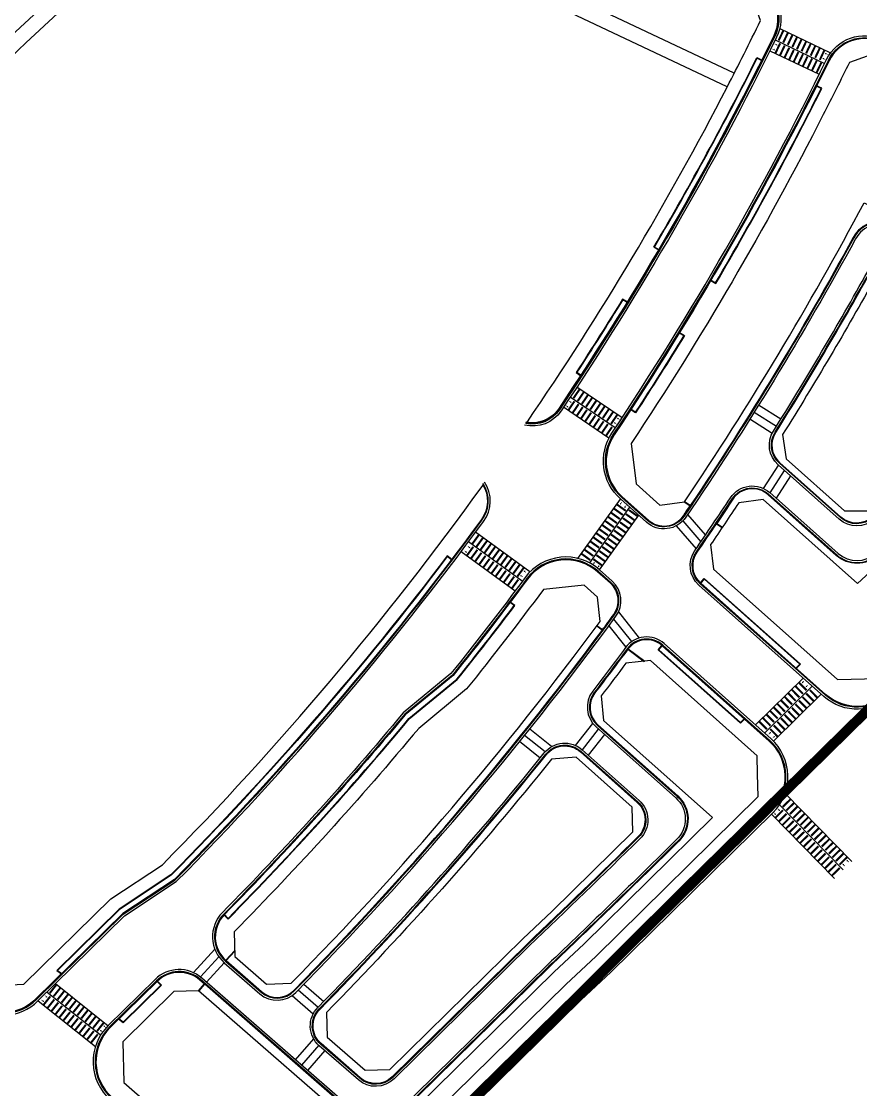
# Model space of a CAD drawing. Header units: millimetres. Extents: x 235041 to 237168, y 422741 to 424190.
# Drawn here: x 236057.5 to 236264.9, y 423559.2 to 423823.2 of the extents above; entities that cross this region are included whole.
import ezdxf

# ---------------------------------------------------------------- set-up
doc = ezdxf.new("R2010")
doc.units = ezdxf.units.MM
doc.linetypes.add('DASHED2', pattern=[0.375, 0.25, -0.125])
doc.linetypes.add('PHANTOM2', pattern=[1.25, 0.625, -0.125, 0.125, -0.125, 0.125, -0.125])
for name, color, linetype in [('0_210818_탑립전민지구 구역계(최종)', 1, 'PHANTOM2'), ('@@노면표시_11.횡단보도(W6.0_백색)', 7, 'Continuous'), ('@@보도선', 7, 'Continuous'), ('@@횡단보도라인', 7, 'Continuous')]:
    doc.layers.add(name, color=color, linetype=linetype)
doc.layers.add('_낮춤(200x250)_직선', color=7, linetype='Continuous', lineweight=13)

# ---------------------------------------------------------------- blocks, each defined once
blk = doc.blocks.new('계획선 검토')
at = {"layer": '@@보도선', "color": 8}
for points in [[(235866.68, 424117.2, -0.24565), (235878.26, 424117.49), (235937.57, 424088.34), (235971.45, 424071.62), (235989.34, 424063.58), (236027.12, 424045.14), (236065.03, 424026.42), (236068.14, 424025.1), (236079.5, 424019.84), (236081.88, 424018.74, -0.409289), (236085.09, 424010.21), (236075.15, 423987.78, 0.428203), (236079.03, 423978.42), (236232.24, 423919.1), (236238.22, 423917.06, -0.433871), (236242.12, 423908.4), (236218.01, 423850.77, 0.401043), (236221.48, 423841.74), (236239.21, 423833.36, -0.418541), (236244.16, 423819.24, -0.033623), (236190.9, 423726.93, -0.31349), (236181.86, 423723.4, -0.306906)], [(235867.22, 424116.92, -0.238227), (235878.04, 424117.04), (235937.35, 424087.89), (235971.24, 424071.17), (235989.12, 424063.12), (236026.9, 424044.69), (236064.82, 424025.97), (236067.94, 424024.65), (236079.29, 424019.39), (236081.67, 424018.29, -0.409289), (236084.63, 424010.41), (236074.7, 423987.98, 0.428203), (236078.85, 423977.95), (236232.07, 423918.63), (236238.06, 423916.58, -0.433871), (236241.66, 423908.59), (236217.55, 423850.96, 0.401043), (236221.26, 423841.28), (236239, 423832.9, -0.418541), (236243.71, 423819.46, -0.033623), (236190.48, 423727.21, -0.306906), (236182.16, 423723.84)], [(236182.41, 423724, 0.030678), (236231.93, 423806.93, 0.005831), (236240.18, 423823.35), (236237.48, 423830.99), (236211.71, 423843.17), (236239.11, 423908.67), (236236.72, 423914.28), (236219.05, 423921.12), (236099.84, 423967.27), (236068.32, 423979.47), (236079.07, 424003.73), (236081.15, 424008.44), (236079, 424014.14), (236077.24, 424014.96), (236065.96, 424020.18), (236062.79, 424021.53), (236024.75, 424040.31), (235987.05, 424058.7), (235969.16, 424066.75), (235935.2, 424083.52), (235872.89, 424114.14), (235867.57, 424116.88)], [(236409.26, 423786.28), (236336.02, 423714.27), (236328.71, 423707.44), (236314.62, 423693.59), (236301.82, 423685.21), (236272.9, 423656.77, -0.394981), (236255.82, 423656.35), (236224.97, 423683.84, -0.378065), (236223.94, 423692.38, 0.004694), (236232.76, 423705.45, -0.456972), (236242.5, 423706.72), (236259.36, 423691.7, 0.385544), (236268.75, 423691.78), (236320.61, 423739.53, 0.096626), (236334.96, 423759.04), (236345.98, 423782.36, 0.414214), (236342.64, 423791.68), (236307.09, 423808.48, -0.410123), (236303.95, 423817.05, 0.013895), (236322.29, 423860.47, 0.416043)], [(236408.94, 423786.66), (236335.67, 423714.63), (236328.36, 423707.8), (236314.31, 423693.98), (236301.51, 423685.6), (236272.54, 423657.13, -0.394981), (236256.15, 423656.73), (236225.3, 423684.21, -0.378065), (236224.35, 423692.09, 0.004694), (236233.17, 423705.18, -0.456972), (236242.17, 423706.35), (236259.02, 423691.33, 0.385544), (236269.09, 423691.41), (236320.95, 423739.16, 0.096626), (236335.41, 423758.83), (236346.43, 423782.15, 0.414214), (236342.85, 423792.14), (236307.31, 423808.93, -0.410123), (236304.41, 423816.84, 0.013895), (236322.76, 423860.29, 0.416043)], [(236272.4, 423657.27, -0.394981), (236256.28, 423656.87), (236225.43, 423684.36, -0.378065), (236224.51, 423691.98, 0.002563), (236229.36, 423699.1), (236229.2, 423699.22)], [(236322.22, 423737.78), (236264.12, 423684.28), (236240.85, 423705.01), (236234.79, 423704.21, -0.003697), (236227.85, 423693.87), (236228.58, 423687.82), (236248.7, 423669.9), (236259.21, 423660.53), (236269.3, 423660.78)], [(236294.19, 423879.5), (236318.51, 423870.19, -0.416043), (236322.92, 423860.22, -0.013895), (236304.57, 423816.77, 0.410123), (236307.38, 423809.09), (236342.93, 423792.3, -0.414214), (236346.59, 423782.07), (236335.57, 423758.75, -0.096626), (236321.07, 423739.03), (236269.21, 423691.28, -0.385544), (236258.9, 423691.2), (236242.05, 423706.21, 0.456972), (236233.32, 423705.08, -0.002131), (236229.35, 423699.11, -0.002131)], [(235952, 423639.09), (235955.76, 423687.23, -0.145274), (235966.75, 423715.86), (235999.44, 423758.41, -0.041799), (236056.06, 423820.6), (236096.56, 423858.23, -0.274452), (236120.39, 423863.38, -0.029653), (236128.08, 423860.29), (236233.6, 423810.44)], [(235955.66, 423637.68), (235959.51, 423686.94, -0.145274), (235969.73, 423713.57), (236002.42, 423756.12, -0.041799), (236058.62, 423817.84), (236099.12, 423855.47, -0.274452), (236119.2, 423859.81, -0.029653), (236126.47, 423856.89), (236231.88, 423807.09)], [(236239, 423832.9), (236238.92, 423832.72, -0.418541), (236243.53, 423819.55, -0.033623), (236190.32, 423727.32, -0.306906), (236182.2, 423724.04), (236182.16, 423723.84)], [(236270.2, 423818.17), (236270.11, 423817.98), (236270.11, 423817.98, 0.410081), (236257.13, 423813.43, -0.03303), (236204.04, 423721.04, 0.37371), (236206.01, 423705.69), (236212.46, 423699.94, 0.453304), (236221.12, 423701.01, 0.000907), (236222.81, 423703.52), (236222.98, 423703.4)], [(236270.12, 423818), (236334.15, 423787.75, -0.414214), (236336.92, 423780.01), (236328.47, 423762.11, -0.039762), (236324.04, 423754.38, -0.368384), (236316.75, 423752.41), (236273.11, 423773.03, 0.3973), (236263.09, 423769.76, -0.023286), (236222.83, 423703.5, -0.023286)], [(236215.04, 423766.65), (236213.81, 423767.37, 0.016855), (236239.29, 423814.21), (236240.58, 423813.6)], [(236215.1, 423766.75), (236213.98, 423767.41, 0.01678), (236239.35, 423814.05), (236240.53, 423813.49)], [(236227.91, 423759.15), (236229.14, 423758.43, 0.016961), (236255.34, 423806.63), (236254.05, 423807.23)], [(236227.97, 423759.25), (236229.09, 423758.59, 0.016886), (236255.18, 423806.57), (236254, 423807.13)], [(236207.31, 423753.79), (236206.1, 423754.54, -0.006776), (236194.63, 423736.42), (236195.8, 423735.62)], [(236207.25, 423753.69), (236206.14, 423754.37, -0.006701), (236194.79, 423736.45), (236195.87, 423735.72)], [(236220.18, 423746.29), (236221.39, 423745.55, -0.007003), (236209.27, 423726.4), (236208.1, 423727.21)], [(236220.12, 423746.19), (236221.23, 423745.51, -0.006928), (236209.24, 423726.57), (236208.17, 423727.31)], [(235991.3, 423621.51, 0.367152), (235994.33, 423613.67, -0.042679), (236045.08, 423580.2, 0.377884), (236061.59, 423581.1), (236083, 423602.15), (236095.78, 423610.6, 0.036932), (236171.74, 423699.62, 0.31349), (236171.99, 423709.33, 0.306906)], [(235991.74, 423621.28, 0.363669), (235994.57, 423614.11, -0.042679), (236045.39, 423580.59, 0.377884), (236061.24, 423581.46), (236082.69, 423602.54), (236095.46, 423610.99, 0.036916), (236171.34, 423699.92, 0.306906), (236171.67, 423708.89)], [(236171.67, 423708.89), (236171.5, 423708.78, -0.306906), (236171.18, 423700.04, -0.036909), (236095.33, 423611.15), (236082.56, 423602.69), (236061.1, 423581.6, -0.377884), (236045.52, 423580.75, 0.042679), (235994.67, 423614.28, -0.363669), (235991.93, 423621.22), (235991.74, 423621.28)], [(235991.89, 423621.07, -0.046279), (236048.04, 423584.72), (236058.12, 423585.23), (236079.6, 423606.35), (236092.35, 423614.78, 0.039032), (236171.61, 423708.6)], [(236163.87, 423690.23), (236162.73, 423691.07, -0.032992), (236094.43, 423612.25), (236081.66, 423603.8), (236066.26, 423588.66), (236067.38, 423587.77)], [(236163.8, 423690.13), (236162.75, 423690.9, -0.032959), (236094.5, 423612.16), (236081.74, 423603.71), (236066.44, 423588.67), (236067.47, 423587.85)], [(236201.2, 423672.59), (236201.04, 423672.71, 0.001442), (236203.89, 423676.58, 0.386456), (236203.07, 423684.33), (236199.92, 423687.14, 0.440503), (236182.6, 423685.36, -0.009296), (236164.18, 423661.51), (236152.38, 423651.81, -0.020635), (236107.66, 423602.43, 0.431718), (236108.09, 423591.08), (236108.09, 423591.08), (236107.96, 423590.93)], [(236107.58, 423602.34), (236108.59, 423601.35, 0.020631), (236153.38, 423650.8), (236165.2, 423660.51, 0.007159), (236179.49, 423678.85), (236178.34, 423679.68)], [(236107.66, 423602.43), (236108.59, 423601.52, 0.020597), (236153.3, 423650.88), (236165.11, 423660.59, 0.007118), (236179.32, 423678.82), (236178.27, 423679.59)], [(236108.08, 423591.07), (236116.86, 423583.41, 0.396467), (236124.83, 423583.7, 0.035218), (236201.05, 423672.69, 0.035218)], [(236140.7, 423553.06), (236102.09, 423586.76, 0.392073), (236090.54, 423586.42), (236078.96, 423575.03, 0.436706), (236079.5, 423556.7)], [(236149.88, 423536.18), (236195.86, 423581.38), (236203.16, 423588.21), (236243.24, 423627.61, 0.433711), (236242.79, 423645.86), (236216.37, 423669.4, 0.440803), (236206.82, 423668.42, -0.004015), (236198.7, 423657.65, 0.392742), (236199.54, 423648.84), (236219.25, 423631.27, -0.433074), (236219.52, 423621.06, -0.004347), (236187.54, 423590.04), (236150.21, 423553.34, -0.392072)], [(236140.37, 423552.68), (236101.76, 423586.39, 0.392073), (236090.89, 423586.07), (236079.31, 423574.68, 0.436706), (236079.83, 423557.08)], [(236149.53, 423536.54), (236195.51, 423581.74), (236202.82, 423588.57), (236242.89, 423627.97, 0.433711), (236242.46, 423645.49), (236216.03, 423669.03, 0.440803), (236207.22, 423668.12, -0.004015), (236199.1, 423657.34, 0.392742), (236199.87, 423649.21), (236219.59, 423631.64, -0.433074), (236219.87, 423620.71, -0.004346), (236187.89, 423589.68), (236150.56, 423552.98, -0.392072)], [(236102.93, 423585.37), (236102.79, 423585.22), (236101.63, 423586.24, 0.392073), (236091.03, 423585.92), (236079.45, 423574.54, 0.436706), (236079.96, 423557.23)], [(236149.39, 423536.68), (236195.37, 423581.89), (236202.68, 423588.72), (236242.75, 423628.11, 0.433711), (236242.32, 423645.34), (236215.9, 423668.88, 0.440803), (236207.38, 423668), (236207.22, 423668.12)], [(236207.37, 423668.01, -0.004015), (236199.24, 423657.23, 0.392742), (236199.99, 423649.35), (236219.71, 423631.78, -0.433074), (236219.99, 423620.58, -0.004346), (236188.01, 423589.55), (236150.69, 423552.85, -0.392072), (236140.25, 423552.54), (236102.81, 423585.24)], [(236146.11, 423540.02), (236192.13, 423585.26), (236199.44, 423592.1), (236239.62, 423631.6), (236239.48, 423637.13), (236239.37, 423641.7), (236213, 423665.2), (236206.93, 423664.57, -0.003017), (236200.79, 423656.47), (236201.36, 423650.4), (236228.29, 423626.41), (236196.5, 423595.16), (236189.2, 423588.33), (236145.33, 423545.2), (236101.29, 423583.64), (236095.2, 423583.46), (236082.55, 423571.02), (236082.85, 423560.92), (236122.52, 423526.29)]]:
    blk.add_lwpolyline(points, format="xyb", dxfattribs=at)
for points in [[(236221.7, 423700.62, -0.453304), (236211.99, 423699.41), (236205.54, 423705.16, -0.37371), (236203.45, 423721.43, 0.03303), (236256.5, 423813.74, -0.410081), (236270.41, 423818.62), (236334.44, 423788.37, -0.414214), (236337.54, 423779.72), (236329.08, 423761.82, -0.039762), (236324.6, 423754, -0.368384), (236316.46, 423751.79), (236272.82, 423772.41, 0.3973), (236263.68, 423769.44, -0.024194)], [(236221.28, 423700.9, -0.453304), (236212.33, 423699.79), (236205.87, 423705.54, -0.37371), (236203.87, 423721.15, 0.03303), (236256.95, 423813.52, -0.410081), (236270.2, 423818.17), (236334.22, 423787.92, -0.414214), (236337.09, 423779.93), (236328.63, 423762.03, -0.039762), (236324.19, 423754.28, -0.368384), (236316.67, 423752.25), (236273.03, 423772.86, 0.3973), (236263.24, 423769.67, -0.024194)], [(236221.28, 423700.9, -0.453304), (236212.33, 423699.79), (236205.87, 423705.54, -0.37371), (236203.87, 423721.15, 0.03303), (236256.95, 423813.52, -0.410081), (236270.2, 423818.17), (236334.22, 423787.92, -0.414214), (236337.09, 423779.93), (236328.63, 423762.03, -0.039762), (236324.19, 423754.28, -0.368384), (236316.67, 423752.25), (236273.03, 423772.86, 0.3973), (236263.24, 423769.67, -0.024194)], [(236265.79, 423778.36), (236316.97, 423754.18), (236322.87, 423755.69, 0.037811), (236326.93, 423762.83), (236328.34, 423765.81), (236335.09, 423780.11), (236333.03, 423785.85), (236269.77, 423815.73), (236262.14, 423813.03, -0.004438), (236255.71, 423800.13, -0.028999), (236208.21, 423718.87), (236209.48, 423708.86), (236215.32, 423703.65), (236221.39, 423704.41, 0.025965)], [(236243.37, 423721.92, 0.01365), (236266.68, 423761.4, -0.395365), (236275.14, 423764.12), (236307.78, 423748.7, -0.532138), (236309.41, 423738.05), (236268.35, 423700.24, -0.385544), (236259.62, 423700.17), (236244.55, 423713.61, -0.366085)], [(236243.79, 423721.65, 0.01365), (236267.12, 423761.16, -0.395365), (236274.93, 423763.67), (236307.57, 423748.25, -0.532138), (236309.07, 423738.41), (236268.01, 423700.61, -0.385544), (236259.95, 423700.55), (236244.88, 423713.98, -0.366085)], [(236243.94, 423721.55, 0.01365), (236267.28, 423761.07, -0.395365), (236274.85, 423763.51), (236307.49, 423748.09, -0.532138), (236308.95, 423738.55), (236267.89, 423700.74, -0.385544), (236260.07, 423700.68), (236245, 423714.11, -0.366085)], [(236308.26, 423740.23), (236307.34, 423746.28), (236274.41, 423761.84), (236268.61, 423759.97, -0.013404), (236245.65, 423721.08), (236246.5, 423715.05), (236260.92, 423702.2), (236267.02, 423702.25)], [(236203.53, 423684.86), (236200.38, 423687.66, 0.440503), (236182.03, 423685.78, -0.009274), (236163.68, 423662.01), (236151.88, 423652.31, -0.020656), (236107.16, 423602.92, 0.431718), (236107.63, 423590.56), (236116.41, 423582.89, 0.396467), (236125.31, 423583.22, 0.036662), (236204.45, 423676.16, 0.386456)], [(236203.2, 423684.48), (236200.05, 423687.29, 0.440503), (236182.44, 423685.48, -0.00929), (236164.04, 423661.65), (236152.23, 423651.95, -0.020641), (236107.52, 423602.57, 0.431718), (236107.96, 423590.93), (236116.74, 423583.27, 0.396467), (236124.95, 423583.58, 0.036662), (236204.05, 423676.46, 0.386456)], [(236200.52, 423674.84), (236199.89, 423680.9), (236196.57, 423683.85), (236186.52, 423682.8, -0.009532), (236167.53, 423658.2), (236155.69, 423648.47, -0.020916), (236110.05, 423598.18), (236110.26, 423592.08), (236118.09, 423585.25), (236124.18, 423585.47, 0.035399)], [(236131.12, 423570.05, -0.431769), (236130.77, 423579.5, 0.025072), (236186.73, 423642.39, -0.429166), (236196.12, 423643.18), (236210.15, 423630.68, -0.433819), (236210.38, 423621.19, -0.003724), (236183.02, 423594.7), (236149.62, 423561.87, -0.392072), (236140.79, 423561.61)], [(236131.45, 423570.42, -0.431769), (236131.12, 423579.15, 0.025072), (236187.12, 423642.08, -0.429166), (236195.79, 423642.8), (236209.82, 423630.3, -0.433819), (236210.03, 423621.54, -0.003725), (236182.67, 423595.06), (236149.27, 423562.23, -0.392072), (236141.12, 423561.99)], [(236131.57, 423570.56, -0.431769), (236131.25, 423579.02, 0.025072), (236187.26, 423641.97, -0.429166), (236195.67, 423642.67), (236209.7, 423630.17, -0.433819), (236209.9, 423621.67, -0.003725), (236182.55, 423595.19), (236149.14, 423562.35, -0.392072), (236141.24, 423562.12)], [(236188.71, 423603.29), (236208.63, 423622.87), (236208.48, 423628.97), (236194.6, 423641.34), (236188.52, 423640.83, -0.024869), (236132.87, 423578.25), (236133.1, 423572.15), (236142.46, 423563.97), (236148.55, 423564.15), (236181.4, 423596.45)]]:
    blk.add_lwpolyline(points, format="xyb", close=True, dxfattribs=at)
for points in [[(236222.74, 423703.42), (236221.29, 423704.4)], [(236222.81, 423703.52), (236221.42, 423704.45)], [(236229.3, 423699), (236230.69, 423698.07)], [(236229.36, 423699.1), (236230.76, 423698.16)], [(236225.34, 423684.44), (236226.29, 423685.5), (236250.07, 423664.31), (236249.06, 423663.31)], [(236225.43, 423684.36), (236226.3, 423685.33), (236249.9, 423664.31), (236248.97, 423663.39)], [(236201.04, 423672.71), (236199.69, 423673.71)], [(236201.11, 423672.8), (236199.76, 423673.8)], [(236207.38, 423668), (236211.39, 423665.03)], [(236207.46, 423668.1), (236211.57, 423665.05)], [(236236.26, 423650.74), (236235.25, 423649.74), (236214.87, 423667.9), (236215.81, 423668.96)], [(236236.17, 423650.82), (236235.24, 423649.9), (236215.04, 423667.91), (236215.9, 423668.88)], [(236142.08, 423529.49), (236140.98, 423530.39), (236141.23, 423530.64), (236141.95, 423531.35), (236142.67, 423532.06), (236143.39, 423532.77), (236144.11, 423533.48), (236144.82, 423534.18), (236145.54, 423534.89), (236146.25, 423535.59), (236146.78, 423536.11), (236148.39, 423537.69), (236194.39, 423582.91), (236201.69, 423589.74), (236239.34, 423626.76), (236240.34, 423625.74)], [(236142.17, 423529.57), (236141.16, 423530.4), (236141.31, 423530.56), (236142.03, 423531.27), (236142.75, 423531.98), (236143.47, 423532.68), (236144.19, 423533.39), (236144.91, 423534.1), (236145.62, 423534.8), (236146.34, 423535.5), (236146.86, 423536.02), (236148.48, 423537.61), (236194.47, 423582.82), (236201.78, 423589.66), (236239.34, 423626.59), (236240.25, 423625.66)], [(236108, 423591.16), (236110.21, 423593.6)], [(236108.09, 423591.08), (236110.22, 423593.43)], [(236091.12, 423586.01), (236092.11, 423584.99), (236082.64, 423575.68), (236081.52, 423576.57)], [(236091.03, 423585.92), (236091.95, 423585), (236082.63, 423575.84), (236081.6, 423576.65)], [(236102.7, 423585.3), (236101.2, 423583.63)], [(236102.79, 423585.22), (236101.33, 423583.61)]]:
    blk.add_lwpolyline(points, dxfattribs=at)

msp = doc.modelspace()

# ---------------------------------------------------------------- hatches: boundary and pattern name
at = {"layer": '@@노면표시_11.횡단보도(W6.0_백색)', "ltscale": 0.1}
for points in [[(236244.9, 423818.34), (236246.07, 423820.83), (236245.62, 423821.04), (236244.44, 423818.55)], [(236246.03, 423817.81), (236247.2, 423820.29), (236246.75, 423820.51), (236245.57, 423818.02)], [(236245.25, 423817.62), (236244.07, 423815.14), (236243.62, 423815.35), (236244.79, 423817.84)], [(236244.41, 423817.26), (236244.14, 423817.63), (236244.08, 423817.5), (236243.72, 423817.67), (236243.66, 423817.53), (236244.02, 423817.36), (236243.95, 423817.22)], [(236247.16, 423817.27), (236248.33, 423819.76), (236247.88, 423819.97), (236246.7, 423817.49)], [(236248.29, 423816.74), (236249.46, 423819.23), (236249.01, 423819.44), (236247.83, 423816.95)], [(236249.42, 423816.21), (236250.59, 423818.69), (236250.14, 423818.91), (236248.96, 423816.42)], [(236250.55, 423815.67), (236251.72, 423818.16), (236251.27, 423818.37), (236250.09, 423815.88)], [(236251.68, 423815.14), (236252.85, 423817.62), (236252.4, 423817.84), (236251.22, 423815.35)], [(236243.82, 423816.01), (236243.56, 423816.39), (236243.49, 423816.25), (236243.13, 423816.42), (236243.07, 423816.29), (236243.43, 423816.12), (236243.37, 423815.98)], [(236246.38, 423817.09), (236245.2, 423814.6), (236244.75, 423814.81), (236245.92, 423817.3)], [(236247.51, 423816.55), (236246.33, 423814.07), (236245.88, 423814.28), (236247.06, 423816.77)], [(236248.64, 423816.02), (236247.46, 423813.53), (236247.01, 423813.75), (236248.19, 423816.23)], [(236249.77, 423815.49), (236248.59, 423813), (236248.14, 423813.21), (236249.32, 423815.7)], [(236250.9, 423814.95), (236249.72, 423812.47), (236249.27, 423812.68), (236250.45, 423815.17)], [(236252.81, 423814.6), (236253.98, 423817.09), (236253.53, 423817.3), (236252.35, 423814.82)], [(236253.94, 423814.07), (236255.11, 423816.56), (236254.66, 423816.77), (236253.48, 423814.28)], [(236255.07, 423813.54), (236256.24, 423816.02), (236255.79, 423816.24), (236254.62, 423813.75)], [(236256.04, 423815.36), (236256.3, 423814.98), (236256.37, 423815.12), (236256.73, 423814.95), (236256.79, 423815.08), (236256.43, 423815.25), (236256.5, 423815.39)], [(236252.03, 423814.42), (236250.85, 423811.93), (236250.4, 423812.15), (236251.58, 423814.63)], [(236253.16, 423813.88), (236251.98, 423811.4), (236251.53, 423811.61), (236252.71, 423814.1)], [(236254.29, 423813.35), (236253.11, 423810.86), (236252.66, 423811.08), (236253.84, 423813.56)], [(236255.42, 423812.82), (236254.24, 423810.33), (236253.79, 423810.54), (236254.97, 423813.03)], [(236255.45, 423814.11), (236255.72, 423813.74), (236255.78, 423813.88), (236256.14, 423813.7), (236256.21, 423813.84), (236255.84, 423814.01), (236255.91, 423814.15)], [(236194.17, 423729.92), (236195.72, 423732.19), (236195.31, 423732.47), (236193.75, 423730.2)], [(236195.2, 423729.21), (236196.75, 423731.48), (236196.34, 423731.76), (236194.78, 423729.49)], [(236196.23, 423728.5), (236197.78, 423730.77), (236197.37, 423731.06), (236195.82, 423728.79)], [(236197.26, 423727.8), (236198.81, 423730.07), (236198.4, 423730.35), (236196.85, 423728.08)], [(236192.74, 423727.79), (236192.54, 423728.2), (236192.45, 423728.07), (236192.12, 423728.3), (236192.04, 423728.18), (236192.37, 423727.95), (236192.28, 423727.83)], [(236194.4, 423729.15), (236192.85, 423726.88), (236192.43, 423727.16), (236193.99, 423729.43)], [(236193.52, 423728.92), (236193.31, 423729.33), (236193.23, 423729.21), (236192.9, 423729.44), (236192.81, 423729.31), (236193.14, 423729.09), (236193.06, 423728.96)], [(236195.43, 423728.44), (236193.88, 423726.17), (236193.47, 423726.46), (236195.02, 423728.73)], [(236196.46, 423727.74), (236194.91, 423725.47), (236194.5, 423725.75), (236196.05, 423728.02)], [(236198.29, 423727.09), (236199.85, 423729.36), (236199.43, 423729.65), (236197.88, 423727.38)], [(236199.32, 423726.39), (236200.88, 423728.66), (236200.46, 423728.94), (236198.91, 423726.67)], [(236200.36, 423725.68), (236201.91, 423727.95), (236201.5, 423728.23), (236199.94, 423725.96)], [(236197.49, 423727.03), (236195.94, 423724.76), (236195.53, 423725.05), (236197.08, 423727.32)], [(236198.53, 423726.33), (236196.97, 423724.06), (236196.56, 423724.34), (236198.11, 423726.61)], [(236199.56, 423725.62), (236198.01, 423723.35), (236197.59, 423723.63), (236199.15, 423725.9)], [(236200.59, 423724.92), (236199.04, 423722.65), (236198.63, 423722.93), (236200.18, 423725.2)], [(236201.39, 423724.98), (236202.94, 423727.25), (236202.53, 423727.53), (236200.98, 423725.26)], [(236202.42, 423724.27), (236203.97, 423726.54), (236203.56, 423726.82), (236202.01, 423724.55)], [(236203.45, 423723.57), (236205, 423725.84), (236204.59, 423726.12), (236203.04, 423723.85)], [(236204.7, 423725.21), (236204.9, 423724.8), (236204.99, 423724.92), (236205.32, 423724.7), (236205.4, 423724.82), (236205.07, 423725.05), (236205.16, 423725.17)], [(236201.62, 423724.21), (236200.07, 423721.94), (236199.66, 423722.22), (236201.21, 423724.49)], [(236202.65, 423723.51), (236201.1, 423721.24), (236200.69, 423721.52), (236202.24, 423723.79)], [(236203.69, 423722.8), (236202.13, 423720.53), (236201.72, 423720.81), (236203.27, 423723.08)], [(236203.92, 423724.08), (236204.13, 423723.67), (236204.21, 423723.79), (236204.54, 423723.56), (236204.63, 423723.69), (236204.3, 423723.91), (236204.38, 423724.04)], [(236169.18, 423693.95), (236170.8, 423696.17), (236170.39, 423696.46), (236168.77, 423694.24)], [(236169.39, 423693.18), (236167.77, 423690.95), (236167.36, 423691.25), (236168.99, 423693.47)], [(236168.5, 423692.97), (236168.31, 423693.39), (236168.22, 423693.27), (236167.9, 423693.51), (236167.81, 423693.38), (236168.13, 423693.15), (236168.04, 423693.03)], [(236170.19, 423693.21), (236171.81, 423695.43), (236171.4, 423695.73), (236169.78, 423693.51)], [(236171.2, 423692.47), (236172.82, 423694.7), (236172.41, 423694.99), (236170.79, 423692.77)], [(236172.21, 423691.74), (236173.83, 423693.96), (236173.42, 423694.25), (236171.8, 423692.03)], [(236173.22, 423691), (236174.84, 423693.22), (236174.43, 423693.52), (236172.81, 423691.3)], [(236167.69, 423691.86), (236167.5, 423692.28), (236167.41, 423692.16), (236167.09, 423692.39), (236167, 423692.27), (236167.32, 423692.04), (236167.23, 423691.92)], [(236170.4, 423692.44), (236168.78, 423690.22), (236168.37, 423690.51), (236170, 423692.73)], [(236171.41, 423691.7), (236169.79, 423689.48), (236169.38, 423689.77), (236171.01, 423692)], [(236172.42, 423690.97), (236170.8, 423688.74), (236170.39, 423689.04), (236172.02, 423691.26)], [(236174.23, 423690.27), (236175.85, 423692.49), (236175.44, 423692.78), (236173.82, 423690.56)], [(236175.24, 423689.53), (236176.86, 423691.75), (236176.45, 423692.05), (236174.83, 423689.82)], [(236176.25, 423688.79), (236177.87, 423691.01), (236177.47, 423691.31), (236175.84, 423689.09)], [(236173.43, 423690.23), (236171.81, 423688.01), (236171.4, 423688.3), (236173.03, 423690.52)], [(236174.44, 423689.49), (236172.82, 423687.27), (236172.41, 423687.57), (236174.04, 423689.79)], [(236175.45, 423688.76), (236173.83, 423686.53), (236173.42, 423686.83), (236175.05, 423689.05)], [(236176.46, 423688.02), (236174.84, 423685.8), (236174.43, 423686.09), (236176.06, 423688.31)], [(236177.26, 423688.06), (236178.88, 423690.28), (236178.48, 423690.57), (236176.85, 423688.35)], [(236178.27, 423687.32), (236179.89, 423689.54), (236179.49, 423689.84), (236177.86, 423687.61)], [(236179.28, 423686.58), (236180.9, 423688.8), (236180.5, 423689.1), (236178.87, 423686.88)], [(236180.29, 423685.85), (236181.91, 423688.07), (236181.51, 423688.36), (236179.88, 423686.14)], [(236177.47, 423687.28), (236175.85, 423685.06), (236175.44, 423685.36), (236177.07, 423687.58)], [(236178.48, 423686.55), (236176.86, 423684.33), (236176.45, 423684.62), (236178.08, 423686.84)], [(236179.49, 423685.81), (236177.87, 423683.59), (236177.47, 423683.88), (236179.09, 423686.11)], [(236180.77, 423686.34), (236180.97, 423685.93), (236181.05, 423686.05), (236181.38, 423685.81), (236181.47, 423685.93), (236181.14, 423686.17), (236181.23, 423686.29)], [(236181.58, 423687.45), (236181.78, 423687.04), (236181.86, 423687.16), (236182.19, 423686.92), (236182.28, 423687.04), (236181.95, 423687.28), (236182.04, 423687.4)], [(236180.5, 423685.07), (236178.88, 423682.85), (236178.48, 423683.15), (236180.1, 423685.37)], [(236250.49, 423656.83), (236248.57, 423658.79), (236248.92, 423659.14), (236250.85, 423657.18)], [(236251.39, 423657.71), (236249.46, 423659.67), (236249.81, 423660.02), (236251.74, 423658.06)], [(236250.37, 423659.6), (236250.81, 423659.72), (236250.71, 423659.83), (236250.99, 423660.11), (236250.89, 423660.21), (236250.6, 423659.93), (236250.5, 423660.04)], [(236251.33, 423658.62), (236251.77, 423658.74), (236251.67, 423658.85), (236251.95, 423659.13), (236251.85, 423659.23), (236251.56, 423658.95), (236251.46, 423659.06)], [(236247.82, 423654.2), (236245.89, 423656.16), (236246.25, 423656.51), (236248.18, 423654.55)], [(236248.71, 423655.08), (236246.78, 423657.04), (236247.14, 423657.39), (236249.07, 423655.43)], [(236249.6, 423655.96), (236247.68, 423657.92), (236248.03, 423658.27), (236249.96, 423656.31)], [(236250.4, 423656.04), (236252.33, 423654.08), (236252.68, 423654.43), (236250.76, 423656.39)], [(236251.29, 423656.91), (236253.22, 423654.95), (236253.58, 423655.3), (236251.65, 423657.26)], [(236252.18, 423657.79), (236254.11, 423655.83), (236254.47, 423656.18), (236252.54, 423658.14)], [(236245.15, 423651.57), (236243.22, 423653.53), (236243.58, 423653.89), (236245.5, 423651.92)], [(236246.04, 423652.45), (236244.11, 423654.41), (236244.47, 423654.76), (236246.39, 423652.8)], [(236246.93, 423653.33), (236245, 423655.29), (236245.36, 423655.64), (236247.29, 423653.68)], [(236247.73, 423653.41), (236249.65, 423651.45), (236250.01, 423651.8), (236248.08, 423653.76)], [(236248.62, 423654.28), (236250.54, 423652.32), (236250.9, 423652.67), (236248.97, 423654.64)], [(236249.51, 423655.16), (236251.44, 423653.2), (236251.79, 423653.55), (236249.86, 423655.51)], [(236242.47, 423648.94), (236240.54, 423650.91), (236240.9, 423651.26), (236242.83, 423649.3)], [(236243.36, 423649.82), (236241.44, 423651.78), (236241.79, 423652.13), (236243.72, 423650.17)], [(236244.26, 423650.7), (236242.33, 423652.66), (236242.68, 423653.01), (236244.61, 423651.05)], [(236245.05, 423650.78), (236246.98, 423648.82), (236247.34, 423649.17), (236245.41, 423651.13)], [(236245.94, 423651.66), (236247.87, 423649.69), (236248.23, 423650.04), (236246.3, 423652.01)], [(236246.83, 423652.53), (236248.76, 423650.57), (236249.12, 423650.92), (236247.19, 423652.88)], [(236241.58, 423648.07), (236239.65, 423650.03), (236240.01, 423650.38), (236241.94, 423648.42)], [(236242.38, 423648.15), (236244.31, 423646.19), (236244.66, 423646.54), (236242.73, 423648.5)], [(236243.27, 423649.03), (236245.2, 423647.07), (236245.55, 423647.42), (236243.63, 423649.38)], [(236244.16, 423649.9), (236246.09, 423647.94), (236246.44, 423648.29), (236244.52, 423650.25)], [(236242.79, 423647.59), (236242.34, 423647.47), (236242.45, 423647.36), (236242.16, 423647.08), (236242.27, 423646.98), (236242.56, 423647.26), (236242.66, 423647.15)], [(236243.75, 423646.61), (236243.31, 423646.49), (236243.41, 423646.38), (236243.13, 423646.1), (236243.23, 423645.99), (236243.52, 423646.28), (236243.62, 423646.17)], [(236245.86, 423628.87), (236247.82, 423630.8), (236247.47, 423631.16), (236245.5, 423629.23)], [(236246.73, 423627.98), (236248.69, 423629.91), (236248.34, 423630.27), (236246.38, 423628.34)], [(236244.05, 423627.06), (236243.93, 423627.5), (236243.82, 423627.4), (236243.54, 423627.68), (236243.43, 423627.58), (236243.71, 423627.29), (236243.6, 423627.19)], [(236245.94, 423628.08), (236243.98, 423626.15), (236243.63, 423626.51), (236245.59, 423628.43)], [(236245.03, 423628.02), (236244.91, 423628.47), (236244.8, 423628.36), (236244.52, 423628.65), (236244.41, 423628.54), (236244.69, 423628.26), (236244.59, 423628.15)], [(236246.81, 423627.19), (236244.85, 423625.26), (236244.5, 423625.62), (236246.46, 423627.54)], [(236247.61, 423627.09), (236249.57, 423629.02), (236249.22, 423629.38), (236247.26, 423627.45)], [(236248.48, 423626.2), (236250.45, 423628.13), (236250.09, 423628.48), (236248.13, 423626.56)], [(236249.36, 423625.31), (236251.32, 423627.24), (236250.97, 423627.59), (236249.01, 423625.67)], [(236247.69, 423626.3), (236245.73, 423624.37), (236245.38, 423624.72), (236247.34, 423626.65)], [(236248.57, 423625.4), (236246.6, 423623.48), (236246.25, 423623.83), (236248.22, 423625.76)], [(236249.44, 423624.51), (236247.48, 423622.58), (236247.13, 423622.94), (236249.09, 423624.87)], [(236250.24, 423624.42), (236252.2, 423626.35), (236251.85, 423626.7), (236249.89, 423624.77)], [(236251.11, 423623.53), (236253.07, 423625.45), (236252.72, 423625.81), (236250.76, 423623.88)], [(236251.99, 423622.63), (236253.95, 423624.56), (236253.6, 423624.92), (236251.64, 423622.99)], [(236250.32, 423623.62), (236248.36, 423621.69), (236248.01, 423622.05), (236249.97, 423623.98)], [(236251.19, 423622.73), (236249.23, 423620.8), (236248.88, 423621.16), (236250.84, 423623.09)], [(236252.07, 423621.84), (236250.11, 423619.91), (236249.76, 423620.27), (236251.72, 423622.19)], [(236252.87, 423621.74), (236254.83, 423623.67), (236254.48, 423624.03), (236252.52, 423622.1)], [(236253.74, 423620.85), (236255.7, 423622.78), (236255.35, 423623.14), (236253.39, 423621.21)], [(236254.62, 423619.96), (236256.58, 423621.89), (236256.23, 423622.24), (236254.27, 423620.32)], [(236252.95, 423620.95), (236250.99, 423619.02), (236250.64, 423619.38), (236252.6, 423621.3)], [(236253.82, 423620.06), (236251.86, 423618.13), (236251.51, 423618.48), (236253.47, 423620.41)], [(236254.7, 423619.16), (236252.74, 423617.24), (236252.39, 423617.59), (236254.35, 423619.52)], [(236255.49, 423619.07), (236257.46, 423621), (236257.11, 423621.35), (236255.14, 423619.43)], [(236256.37, 423618.18), (236258.33, 423620.11), (236257.98, 423620.46), (236256.02, 423618.53)], [(236257.25, 423617.29), (236259.21, 423619.21), (236258.86, 423619.57), (236256.9, 423617.64)], [(236255.58, 423618.27), (236253.62, 423616.34), (236253.26, 423616.7), (236255.23, 423618.63)], [(236256.45, 423617.38), (236254.49, 423615.45), (236254.14, 423615.81), (236256.1, 423617.74)], [(236257.33, 423616.49), (236255.37, 423614.56), (236255.02, 423614.92), (236256.98, 423616.85)], [(236258.12, 423616.4), (236260.08, 423618.32), (236259.73, 423618.68), (236257.77, 423616.75)], [(236259, 423615.5), (236260.96, 423617.43), (236260.61, 423617.79), (236258.65, 423615.86)], [(236259.88, 423614.61), (236261.84, 423616.54), (236261.49, 423616.9), (236259.53, 423614.97)], [(236258.21, 423615.6), (236256.24, 423613.67), (236255.89, 423614.03), (236257.85, 423615.96)], [(236259.08, 423614.71), (236257.12, 423612.78), (236256.77, 423613.14), (236258.73, 423615.06)], [(236259.96, 423613.82), (236258, 423611.89), (236257.65, 423612.24), (236259.61, 423614.17)], [(236260.44, 423615.02), (236260.56, 423614.58), (236260.66, 423614.69), (236260.94, 423614.4), (236261.05, 423614.51), (236260.77, 423614.79), (236260.88, 423614.9)], [(236261.42, 423615.99), (236261.54, 423615.54), (236261.64, 423615.65), (236261.92, 423615.36), (236262.03, 423615.47), (236261.75, 423615.75), (236261.86, 423615.86)]]:
    msp.add_hatch(color=256, dxfattribs=at).paths.add_polyline_path(points)
at = {"layer": '@@노면표시_11.횡단보도(W6.0_백색)'}
for points in [[(236206.73, 423702.02), (236204.5, 423703.63), (236204.79, 423704.03), (236207.02, 423702.43)], [(236205.41, 423703.71), (236205.82, 423703.91), (236205.7, 423703.99), (236205.94, 423704.32), (236205.81, 423704.41), (236205.58, 423704.08), (236205.46, 423704.17)], [(236205.27, 423699.99), (236203.04, 423701.6), (236203.33, 423702.01), (236205.56, 423700.4)], [(236206, 423701.01), (236203.77, 423702.61), (236204.06, 423703.02), (236206.29, 423701.41)], [(236206.52, 423702.91), (236206.94, 423703.1), (236206.82, 423703.19), (236207.05, 423703.52), (236206.93, 423703.6), (236206.7, 423703.28), (236206.57, 423703.37)], [(236206.77, 423701.22), (236209, 423699.62), (236209.29, 423700.02), (236207.06, 423701.63)], [(236207.5, 423702.24), (236209.73, 423700.63), (236210.03, 423701.04), (236207.79, 423702.64)], [(236203.08, 423696.95), (236200.85, 423698.56), (236201.14, 423698.96), (236203.37, 423697.36)], [(236203.81, 423697.96), (236201.58, 423699.57), (236201.87, 423699.98), (236204.1, 423698.37)], [(236204.54, 423698.98), (236202.31, 423700.59), (236202.6, 423700.99), (236204.83, 423699.38)], [(236205.31, 423699.19), (236207.54, 423697.59), (236207.83, 423697.99), (236205.6, 423699.6)], [(236206.04, 423700.21), (236208.27, 423698.6), (236208.56, 423699.01), (236206.33, 423700.61)], [(236201.62, 423694.92), (236199.39, 423696.53), (236199.68, 423696.93), (236201.91, 423695.33)], [(236202.35, 423695.94), (236200.12, 423697.54), (236200.41, 423697.95), (236202.64, 423696.34)], [(236203.12, 423696.15), (236205.35, 423694.54), (236205.64, 423694.95), (236203.41, 423696.56)], [(236203.85, 423697.16), (236206.08, 423695.56), (236206.37, 423695.96), (236204.14, 423697.57)], [(236204.58, 423698.18), (236206.81, 423696.57), (236207.1, 423696.98), (236204.87, 423698.58)], [(236199.43, 423691.88), (236197.19, 423693.48), (236197.49, 423693.89), (236199.72, 423692.28)], [(236200.16, 423692.89), (236197.92, 423694.5), (236198.22, 423694.91), (236200.45, 423693.3)], [(236200.89, 423693.91), (236198.66, 423695.51), (236198.95, 423695.92), (236201.18, 423694.31)], [(236200.93, 423693.11), (236203.16, 423691.5), (236203.45, 423691.91), (236201.22, 423693.51)], [(236201.66, 423694.12), (236203.89, 423692.51), (236204.18, 423692.92), (236201.95, 423694.53)], [(236202.39, 423695.14), (236204.62, 423693.53), (236204.91, 423693.93), (236202.68, 423695.54)], [(236197.96, 423689.85), (236195.73, 423691.46), (236196.03, 423691.86), (236198.26, 423690.25)], [(236198.7, 423690.86), (236196.46, 423692.47), (236196.76, 423692.88), (236198.99, 423691.27)], [(236199.47, 423691.08), (236201.7, 423689.47), (236201.99, 423689.88), (236199.76, 423691.48)], [(236200.2, 423692.09), (236202.43, 423690.49), (236202.72, 423690.89), (236200.49, 423692.5)], [(236199.24, 423689.58), (236198.82, 423689.39), (236198.94, 423689.3), (236198.71, 423688.98), (236198.83, 423688.89), (236199.06, 423689.21), (236199.18, 423689.13)], [(236198.74, 423690.06), (236200.97, 423688.46), (236201.26, 423688.86), (236199.03, 423690.47)], [(236200.35, 423688.78), (236199.93, 423688.58), (236200.06, 423688.5), (236199.82, 423688.17), (236199.94, 423688.08), (236200.18, 423688.41), (236200.3, 423688.32)], [(236064.68, 423582.87), (236066.39, 423585.02), (236066, 423585.33), (236064.29, 423583.18)], [(236063.95, 423581.93), (236063.78, 423582.35), (236063.69, 423582.23), (236063.38, 423582.48), (236063.28, 423582.37), (236063.59, 423582.12), (236063.5, 423582)], [(236065.65, 423582.09), (236067.37, 423584.24), (236066.98, 423584.55), (236065.26, 423582.4)], [(236066.63, 423581.31), (236068.35, 423583.45), (236067.96, 423583.77), (236066.24, 423581.62)], [(236067.6, 423580.53), (236069.32, 423582.67), (236068.93, 423582.99), (236067.21, 423580.84)], [(236063.09, 423580.85), (236062.92, 423581.28), (236062.83, 423581.16), (236062.52, 423581.41), (236062.42, 423581.29), (236062.73, 423581.04), (236062.64, 423580.93)], [(236064.85, 423582.09), (236063.13, 423579.94), (236062.74, 423580.25), (236064.46, 423582.4)], [(236065.83, 423581.31), (236064.11, 423579.16), (236063.72, 423579.47), (236065.44, 423581.62)], [(236066.8, 423580.53), (236065.08, 423578.38), (236064.69, 423578.69), (236066.41, 423580.84)], [(236067.78, 423579.75), (236066.06, 423577.6), (236065.67, 423577.91), (236067.39, 423580.06)], [(236068.58, 423579.74), (236070.3, 423581.89), (236069.91, 423582.2), (236068.19, 423580.06)], [(236069.56, 423578.96), (236071.27, 423581.11), (236070.88, 423581.42), (236069.16, 423579.28)], [(236070.53, 423578.18), (236072.25, 423580.33), (236071.86, 423580.64), (236070.14, 423578.5)], [(236071.51, 423577.4), (236073.23, 423579.55), (236072.83, 423579.86), (236071.12, 423577.71)], [(236068.75, 423578.96), (236067.04, 423576.82), (236066.65, 423577.13), (236068.36, 423579.28)], [(236069.73, 423578.18), (236068.01, 423576.04), (236067.62, 423576.35), (236069.34, 423578.5)], [(236070.71, 423577.4), (236068.99, 423575.25), (236068.6, 423575.57), (236070.32, 423577.71)], [(236072.48, 423576.62), (236074.2, 423578.77), (236073.81, 423579.08), (236072.09, 423576.93)], [(236073.46, 423575.84), (236075.18, 423577.99), (236074.79, 423578.3), (236073.07, 423576.15)], [(236074.43, 423575.06), (236076.15, 423577.21), (236075.76, 423577.52), (236074.04, 423575.37)], [(236071.68, 423576.62), (236069.96, 423574.47), (236069.57, 423574.79), (236071.29, 423576.93)], [(236072.66, 423575.84), (236070.94, 423573.69), (236070.55, 423574.01), (236072.27, 423576.15)], [(236073.63, 423575.06), (236071.92, 423572.91), (236071.53, 423573.22), (236073.24, 423575.37)], [(236074.61, 423574.28), (236072.89, 423572.13), (236072.5, 423572.44), (236074.22, 423574.59)], [(236075.41, 423574.28), (236077.13, 423576.42), (236076.74, 423576.74), (236075.02, 423574.59)], [(236076.39, 423573.5), (236078.1, 423575.64), (236077.71, 423575.96), (236076, 423573.81)], [(236077.75, 423575.04), (236077.93, 423574.62), (236078.02, 423574.74), (236078.33, 423574.49), (236078.42, 423574.6), (236078.11, 423574.85), (236078.21, 423574.97)], [(236075.59, 423573.5), (236073.87, 423571.35), (236073.48, 423571.66), (236075.2, 423573.81)], [(236076.56, 423572.72), (236074.84, 423570.57), (236074.45, 423570.88), (236076.17, 423573.03)], [(236076.89, 423573.97), (236077.07, 423573.54), (236077.16, 423573.66), (236077.47, 423573.41), (236077.57, 423573.53), (236077.25, 423573.78), (236077.35, 423573.9)]]:
    msp.add_hatch(color=256, dxfattribs=at).paths.add_polyline_path(points)

# ---------------------------------------------------------------- linework, layer by layer
at = {"layer": '0_210818_탑립전민지구 구역계(최종)', "linetype": 'PHANTOM2', "ltscale": 25, "const_width": 2.5, "flags": 128}
msp.add_lwpolyline([(235759.71, 423882.53), (235771.72, 423866.83), (235774.45, 423864.96), (235813.94, 423839.55), (235832.69, 423857.36), (235832.69, 423897.36), (235858.54, 423897.36), (235865.64, 423918.88), (235895.77, 423942.19), (235935, 423923.33), (235957.63, 423912.45), (235971.56, 423876.91), (235872.69, 423837.36), (235862.69, 423837.36), (235852.69, 423827.36), (235852.69, 423817.29), (235869.87, 423803.44), (235867.16, 423800.11), (235884.44, 423793.68), (235905.33, 423765.76), (235908.54, 423751.16), (235932.69, 423737.36), (235942.69, 423737.36), (235972.69, 423757.36), (235985.12, 423790.5), (235989.54, 423823.15), (235992.38, 423823.84), (235995.04, 423816.97), (236002.69, 423837.36), (236012.69, 423837.36), (236032.69, 423847.36), (236042.69, 423857.36), (236042.69, 423858.78), (236057.75, 423887.25), (236071.53, 423913.31), (236102.63, 423895.51), (236112.69, 423897.36), (236142.69, 423897.36), (236142.69, 423887.36), (236152.69, 423877.36), (236172.69, 423867.36), (236182.69, 423867.36), (236186.35, 423868.9), (236188.51, 423875.94), (236189.18, 423891.12), (236192.72, 423902.84), (236191.67, 423906.72), (236194.6, 423907.36), (236193.4, 423910.52), (236188.2, 423913.97), (236180.27, 423921.42), (236167.96, 423929.51), (236162.31, 423932.58), (236155.77, 423934.71), (236143.17, 423937.59), (236137.09, 423936.06), (236128.56, 423938.22), (236125.36, 423946.51), (236117.53, 423953.92), (236112.69, 423951.82), (236100.12, 423946.36), (236100.31, 423946.02), (236093.65, 423940.86), (236088.2, 423943.52), (236076.86, 423942.87), (236067.15, 423943.11), (236050.63, 423938.9), (236045.87, 423936.97), (236044.98, 423939.38), (236042.69, 423939.64), (236039.73, 423939.99), (236032.99, 423940.01), (236033.05, 423961.86), (236057.16, 424016.31), (236040.75, 424023.64), (236022.43, 424037.36), (235989.41, 424037.36), (235972.69, 424007.36), (235912.69, 424007.36), (235861.72, 423981.88, -0.395601), (235835.5, 423989.69), (235817.15, 424021.18), (235751.64, 424100.01), (235742.69, 424122.66), (235738.57, 424126.76), (235738.44, 424127.36), (235727.19, 424127.36), (235726.15, 424151.94), (235728.51, 424164.78), (235726.91, 424173.02), (235726, 424177.68), (235725.3, 424181.3), (235728.07, 424185.67), (235734.25, 424185.54), (235733.9, 424187.72), (235736.26, 424186.59), (235738.62, 424185.45), (235742.1, 424183.77), (235746.68, 424181.69), (235751.26, 424179.6), (235761.09, 424174.75), (235770.93, 424169.91), (235780.76, 424165.06), (235790.59, 424160.21), (235800.42, 424155.36), (235810.25, 424150.51), (235829.92, 424140.82), (235838.13, 424136.8), (235846.34, 424132.78), (235854.55, 424128.77), (235862.76, 424124.75), (235864.64, 424123.83), (235866.52, 424122.91), (235875.31, 424118.81), (235926.46, 424093.58), (235938.87, 424087.5), (236085.74, 424015.88), (236089.91, 424013.94), (236094.09, 424012), (236095.25, 424011.48), (236096.4, 424010.97), (236098.9, 424009.86), (236101.89, 424008.54), (236112.41, 424004.06), (236119.79, 424001.01), (236123.76, 423999.39), (236129.96, 423996.9), (236132.32, 423995.96), (236140.87, 423992.54), (236153.04, 423987.67), (236165.2, 423982.8), (236176.36, 423978.42), (236184.74, 423975.2), (236188.01, 423973.97), (236192.61, 423972.27), (236194.78, 423971.49), (236195.9, 423971.09), (236202.57, 423968.7), (236212, 423965.43), (236220.51, 423962.55), (236225.58, 423960.94), (236230.78, 423959.29), (236235.75, 423957.75), (236240.53, 423956.28), (236252.25, 423952.82), (236257, 423951.5), (236261.75, 423950.18), (236265.81, 423949.07), (236271.04, 423947.67), (236274.42, 423946.77), (236284.12, 423944.32), (236293.84, 423941.99), (236303.59, 423939.74), (236315.32, 423937.21), (236325.12, 423935.24), (236334.94, 423933.36), (236344.79, 423931.58), (236353.66, 423930.1), (236363.55, 423928.54), (236373.45, 423927.1), (236383.36, 423925.76), (236393.3, 423924.54), (236403.25, 423923.46), (236422.17, 423921.55), (236451.59, 423919.73), (236454.9, 423919.64), (236464.45, 423917.13, -0.43871), (236472.16, 423909.23), (236472.14, 423908.88), (236472.09, 423907.94), (236472.03, 423907), (236471.97, 423906.07), (236471.91, 423905.14), (236471.84, 423904.22), (236471.77, 423903.3), (236471.69, 423902.38), (236471.61, 423901.46), (236471.52, 423900.55), (236471.43, 423899.65), (236471.34, 423898.74), (236471.24, 423897.84), (236471.13, 423896.95), (236471.02, 423896.06), (236470.9, 423895.17), (236470.78, 423894.28), (236470.78, 423894.3, -0.048876), (236465.07, 423870.75, -0.044322), (236457.57, 423852.96), (236447.21, 423831.89), (236447.2, 423831.89), (236446.63, 423831.17), (236446.05, 423830.46), (236445.46, 423829.76), (236444.87, 423829.05), (236444.27, 423828.35), (236443.66, 423827.64), (236443.05, 423826.94), (236442.43, 423826.24), (236441.81, 423825.55), (236441.19, 423824.85), (236440.55, 423824.15), (236439.92, 423823.46), (236439.27, 423822.76), (236438.63, 423822.07), (236437.98, 423821.38), (236437.32, 423820.69), (236436.66, 423820), (236436, 423819.31), (236435.33, 423818.62), (236434.66, 423817.93), (236433.98, 423817.24), (236433.3, 423816.55), (236432.62, 423815.86), (236431.93, 423815.17), (236431.24, 423814.48), (236430.55, 423813.79), (236429.85, 423813.1), (236429.16, 423812.4), (236428.45, 423811.71), (236427.75, 423811.01), (236427.04, 423810.32), (236426.33, 423809.62), (236425.63, 423808.92), (236424.92, 423808.23), (236328.35, 423713.29), (236321.05, 423706.46), (236219.56, 423606.68), (236195.49, 423582.67), (236155.37, 423543.23), (236145.26, 423533.29), (236144.67, 423532.71), (236143.95, 423532), (236143.24, 423531.3), (236142.52, 423530.6), (236141.81, 423529.89), (236141.09, 423529.19), (236140, 423528.11), (236138.57, 423526.69), (236137.14, 423525.28), (236135.71, 423523.85), (236134.27, 423522.42), (236132.84, 423520.98), (236131.41, 423519.54), (236129.99, 423518.08), (236128.56, 423516.62), (236127.14, 423515.16), (236125.72, 423513.68), (236124.31, 423512.2), (236122.9, 423510.7), (236121.5, 423509.2), (236120.1, 423507.68), (236118.71, 423506.15), (236117.37, 423504.67), (236116.64, 423503.85, 0.054252), (236077.63, 423449.01), (236077.63, 423449.01, 0.002881), (236075.9, 423445.87), (236075.57, 423445.27), (236074.67, 423443.6), (236073.7, 423441.77), (236072.75, 423439.94), (236071.81, 423438.11), (236070.87, 423436.28), (236069.95, 423434.45), (236069.04, 423432.61), (236068.14, 423430.78), (236067.25, 423428.94), (236066.36, 423427.11), (236065.49, 423425.28), (236064.62, 423423.44), (236063.77, 423421.64), (236063.12, 423420.37), (236062.23, 423418.58), (236061.36, 423416.83), (236060.44, 423414.93), (236059.62, 423413.25), (236058.71, 423411.36), (236057.96, 423409.77), (236057.07, 423407.88), (236056.3, 423406.23), (236055.02, 423403.5), (236053.89, 423401.06), (236053.42, 423400.03), (236052.36, 423400.92), (236051.26, 423403.95), (236049.65, 423411.34), (236043.01, 423410.84), (236030.71, 423408.22), (236013.71, 423434.9), (236013.15, 423435.78), (235987.88, 423436.13), (235982.34, 423438.9), (235975.83, 423441.09), (235966.79, 423445.69), (235930.16, 423475.35), (235897.4, 423498.23), (235890.1, 423499.95), (235885.55, 423503.33), (235877.79, 423507.36), (235846.15, 423523.78), (235838.95, 423526), (235796.64, 423544.12), (235795.18, 423544.75), (235767.52, 423556.59), (235754.91, 423562.2), (235750.55, 423565.08), (235746.2, 423567.95), (235744.47, 423568.62), (235742.3, 423569.05), (235742.07, 423569.43), (235736.7, 423571.67), (235729.87, 423574.51), (235723.52, 423577.15), (235717.1, 423579.82), (235706.34, 423586.37), (235703.56, 423588.1), (235700.78, 423586.41), (235697.3, 423587.2), (235664.53, 423597.89), (235662.85, 423598.22), (235661.59, 423598.1), (235657.39, 423595.39), (235639.37, 423603.86), (235625.65, 423611.05), (235622.02, 423610.89), (235598.5, 423618.66), (235594.17, 423621.28), (235572.35, 423628.45), (235572.85, 423629.19), (235571.69, 423629.31), (235548.73, 423632.21), (235544.93, 423633.78), (235516.79, 423645.37), (235518.41, 423639.57), (235513.09, 423642.94), (235499.44, 423648.14), (235495.53, 423655.06), (235484.92, 423657.74), (235482.96, 423658.17), (235480.77, 423658.64), (235464.69, 423665.76), (235456.18, 423668.07), (235442.72, 423666.8), (235441.2, 423666.65), (235419.42, 423675.76), (235406.22, 423681.14), (235387.41, 423689.12), (235374.4, 423694.63), (235365.19, 423697.49), (235363.53, 423698.21), (235363.96, 423699.53), (235366.62, 423703.99), (235375.39, 423716.29), (235370.94, 423723.95), (235381.82, 423742.65), (235398.11, 423781.51), (235406.02, 423800.36), (235406.02, 423800.36), (235413.33, 423817.81), (235418.69, 423830.57), (235425.19, 423846.08), (235425.19, 423846.08), (235426.44, 423842.93), (235428.54, 423837.56), (235440.77, 423828.01), (235445.12, 423818.31), (235470.48, 423799.36), (235476.72, 423799.95), (235497.5, 423777.14), (235500.56, 423764.79), (235504.24, 423775.26), (235505.1, 423777.69), (235507.93, 423785.73), (235513.1, 423797.23), (235514.35, 423798.59), (235542.69, 423758.02), (235542.69, 423797.36), (235585.28, 423839.69), (235591.73, 423848.4), (235592.69, 423857.36), (235592.69, 423877.36), (235607.79, 423883.04), (235618.9, 423892), (235619.93, 423907.36), (235620.47, 423912.9), (235634.16, 423919), (235651.01, 423926.51), (235651.01, 423926.51), (235666.78, 423939.71), (235679.85, 423946.42), (235690.53, 423956.88), (235697.56, 423947.36), (235697.57, 423947.36), (235712.69, 423926.89), (235741.46, 423900.63), (235746.29, 423913.03), (235772.05, 423921.53), (235782.91, 423921.42), (235767.6, 423888.67)], format="xyb", close=True, dxfattribs=at)
at = {"layer": '@@보도선', "color": 70}
msp.add_lwpolyline([(235867.35, 424116.66, -0.238227), (235877.9, 424116.77), (235937.22, 424087.63), (235971.11, 424070.9), (235989, 424062.85), (236026.76, 424044.42), (236064.7, 424025.7), (236067.82, 424024.37), (236079.16, 424019.12), (236081.54, 424018.02, -0.409289), (236084.36, 424010.54), (236074.42, 423988.1, 0.428203), (236078.74, 423977.67), (236231.97, 423918.35), (236237.96, 423916.3, -0.433871), (236241.38, 423908.71), (236217.27, 423851.08, 0.401043), (236221.14, 423841.01), (236238.87, 423832.63, -0.418541), (236243.44, 423819.59, -0.033623), (236190.23, 423727.38, -0.306906), (236182.22, 423724.14, -0.306906)], format="xyb", dxfattribs=at)
at = {"layer": '@@횡단보도라인', "color": 6}
for points in [[(236244.93, 423821.37), (236257.52, 423815.42)], [(236242.5, 423815.88), (236254.71, 423810.11)], [(236205.95, 423725.19), (236194.8, 423732.81)], [(236202.7, 423720.14), (236191.48, 423727.81)], [(236245.2, 423724.85), (236239.69, 423728.31)], [(236237.57, 423724.92), (236243.1, 423721.44)], [(236244.6, 423713.55), (236240.88, 423707.78)], [(236247.63, 423710.86), (236244.06, 423705.33)], [(236195.02, 423690.47), (236205.58, 423705.13)], [(236226.59, 423696.25), (236222.19, 423701.35)], [(236200.39, 423687.65), (236210.08, 423701.12)], [(236183.2, 423687.13), (236169.76, 423696.93)], [(236219.35, 423698.52), (236224.25, 423692.83)], [(236179.51, 423682.39), (236166.17, 423692.12)], [(236205.09, 423677.23), (236210.21, 423670.79)], [(236202.71, 423673.79), (236206.9, 423668.53)], [(236250.71, 423660.9), (236238.92, 423649.31)], [(236255.2, 423656.9), (236243.39, 423645.29)], [(236194.48, 423644.24), (236198.75, 423649.68)], [(236188.56, 423643.96), (236183.13, 423648.3)], [(236197.65, 423641.81), (236201.68, 423646.93)], [(236185.71, 423641.12), (236180.63, 423645.18)], [(236246.27, 423632.38), (236262.76, 423615.6)], [(236242.88, 423627.26), (236258.48, 423611.4)], [(236105.28, 423593.93), (236100.01, 423588.1)], [(236107.63, 423590.56), (236103.26, 423585.74)], [(236065.94, 423585.38), (236078.92, 423574.99)], [(236127.32, 423585.27), (236132.22, 423580.99)], [(236124.43, 423582.48), (236129.63, 423577.94)], [(236061.64, 423581.14), (236075.78, 423569.82)], [(236129.73, 423571.77), (236125.2, 423566.59)], [(236132.49, 423568.85), (236128.22, 423563.95)]]:
    msp.add_lwpolyline(points, dxfattribs=at)
at = {"layer": '@@횡단보도라인', "color": 1}
for points in [[(236243.83, 423818.57), (236256.03, 423812.8)], [(236204.29, 423722.69), (236193.15, 423730.31)], [(236238.64, 423726.61), (236244.14, 423723.15)], [(236242.55, 423706.68), (236246.12, 423712.21)], [(236207.83, 423703.12), (236197.93, 423689.37)], [(236220.96, 423699.72), (236225.42, 423694.54)], [(236181.3, 423684.8), (236167.97, 423694.52)], [(236208.36, 423669.9), (236203.94, 423675.46)], [(236252.96, 423658.9), (236241.16, 423647.31)], [(236186.97, 423642.68), (236181.87, 423646.74)], [(236196.16, 423643.14), (236200.18, 423648.26)], [(236244.84, 423629.55), (236260.62, 423613.5)], [(236101.75, 423587.05), (236106.28, 423592.05)], [(236077.06, 423572.64), (236063.79, 423583.26)], [(236125.92, 423583.84), (236130.82, 423579.56)], [(236130.99, 423570.17), (236126.71, 423565.27)]]:
    msp.add_lwpolyline(points, dxfattribs=at)

# ---------------------------------------------------------------- block references
at = {"layer": '_낮춤(200x250)_직선', "color": 50, "linetype": 'DASHED2', "ltscale": 2}
msp.add_blockref('계획선 검토', (0, 0), dxfattribs=at)

doc.saveas('drawing.dxf')
